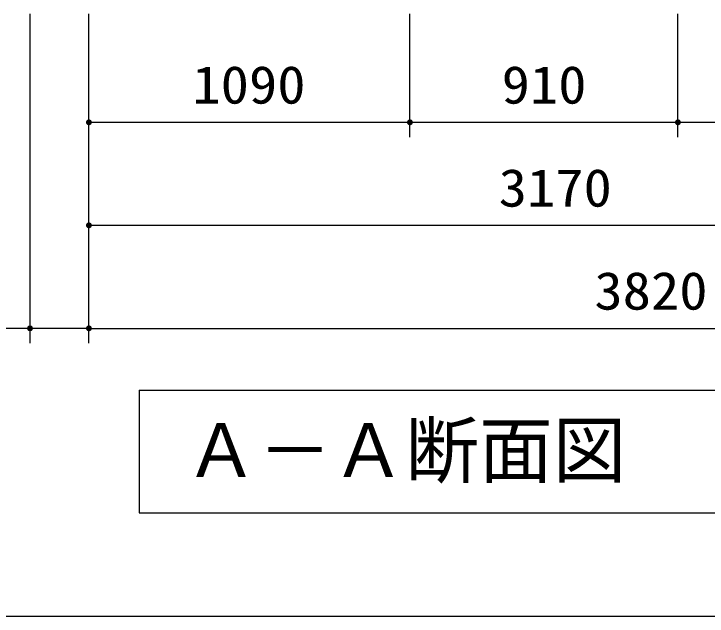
# Model space of a CAD drawing. Units: millimetres, scale not verified. Extents: x -14850 to 14850, y -10500 to 10500.
# Drawn here: x -10238 to -7884, y -8415 to -6368 of the extents above; entities that cross this region are included whole.
import ezdxf
from ezdxf.enums import TextEntityAlignment as Align

# ---------------------------------------------------------------- set-up
doc = ezdxf.new("R2010")
doc.units = ezdxf.units.MM
doc.header["$LTSCALE"] = 50
for name, color, linetype, lineweight in [('0-3_水管', 3, 'Continuous', 25), ('0-5_製作', 5, 'Continuous', 25), ('0-9_Axis_waku', 7, 'Continuous', 25)]:
    doc.layers.add(name, color=color, linetype=linetype, lineweight=lineweight)
doc.styles.add('ＭＳ ゴシック', font='')
doc.styles.get('ＭＳ ゴシック').set_extended_font_data('MS Gothic')

msp = doc.modelspace()

# ---------------------------------------------------------------- linework, layer by layer
at = {"layer": '0-3_水管'}
for p, q in [((-9811.91, -7647.04), (-9811.91, -8063.71)), ((-9811.91, -8063.71), (-6478.57, -8063.71))]:
    msp.add_line(p, q, dxfattribs=at)
msp.add_lwpolyline([(-9811.91, -7647.04), (-6478.57, -7647.04), (-6478.57, -8063.71)], dxfattribs=at)
at = {"layer": '0-5_製作', "color": 2}
for p, q in [((-10182.75, -7487.06), (-10182.75, -6368.5)), ((-9982.75, -7487.06), (-9982.75, -6368.5)), ((-8892.75, -6787.06), (-8892.75, -6368.5)), ((-7982.75, -6787.06), (-7982.75, -6368.5)), ((-9982.75, -6737.06), (-8892.75, -6737.06)), ((-8892.75, -6737.06), (-7982.75, -6737.06)), ((-7982.75, -6737.06), (-7422.75, -6737.06)), ((-9982.75, -7087.06), (-6812.75, -7087.06)), ((-10182.75, -7437.06), (-10572.67, -7437.06)), ((-9982.75, -7437.06), (-10182.75, -7437.06)), ((-9982.75, -7437.06), (-6162.75, -7437.06))]:
    msp.add_line(p, q, dxfattribs=at)
at = {"layer": '0-5_製作'}
for points in [[(-9991.19, -6731.71), (-9982.75, -6737.06), (-9991.8, -6732.81)], [(-9990.46, -6730.69), (-9982.75, -6737.06), (-9991.19, -6731.71)], [(-9989.6, -6729.77), (-9982.75, -6737.06), (-9990.46, -6730.69)], [(-9988.63, -6728.97), (-9982.75, -6737.06), (-9989.6, -6729.77)], [(-9987.57, -6728.3), (-9982.75, -6737.06), (-9988.63, -6728.97)], [(-9987.57, -6728.3), (-9982.75, -6727.06), (-9982.75, -6737.06)], [(-9986.43, -6727.77), (-9982.75, -6727.06), (-9987.57, -6728.3)], [(-9985.24, -6727.38), (-9982.75, -6727.06), (-9986.43, -6727.77)], [(-9984, -6727.14), (-9982.75, -6727.06), (-9985.24, -6727.38)], [(-9982.75, -6727.06), (-9972.75, -6737.06), (-9982.75, -6737.06)], [(-9982.12, -6727.08), (-9972.75, -6737.06), (-9982.75, -6727.06)], [(-9980.88, -6727.24), (-9972.75, -6737.06), (-9982.12, -6727.08)], [(-9979.66, -6727.55), (-9972.75, -6737.06), (-9980.88, -6727.24)], [(-9978.49, -6728.02), (-9972.75, -6737.06), (-9979.66, -6727.55)], [(-9978.49, -6728.02), (-9972.83, -6735.81), (-9972.75, -6737.06)], [(-9977.39, -6728.62), (-9972.83, -6735.81), (-9978.49, -6728.02)], [(-9977.39, -6728.62), (-9973.07, -6734.58), (-9972.83, -6735.81)], [(-9976.38, -6729.36), (-9973.07, -6734.58), (-9977.39, -6728.62)], [(-9976.38, -6729.36), (-9973.45, -6733.38), (-9973.07, -6734.58)], [(-9975.46, -6730.22), (-9973.45, -6733.38), (-9976.38, -6729.36)], [(-9975.46, -6730.22), (-9973.99, -6732.25), (-9973.45, -6733.38)], [(-9974.66, -6731.19), (-9973.99, -6732.25), (-9975.46, -6730.22)], [(-8901.19, -6731.71), (-8892.75, -6737.06), (-8901.8, -6732.81)], [(-8900.46, -6730.69), (-8892.75, -6737.06), (-8901.19, -6731.71)], [(-8899.6, -6729.77), (-8892.75, -6737.06), (-8900.46, -6730.69)], [(-8898.63, -6728.97), (-8892.75, -6737.06), (-8899.6, -6729.77)], [(-8898.63, -6728.97), (-8892.75, -6727.06), (-8892.75, -6737.06)], [(-8897.57, -6728.3), (-8892.75, -6727.06), (-8898.63, -6728.97)], [(-8896.43, -6727.77), (-8892.75, -6727.06), (-8897.57, -6728.3)], [(-8895.24, -6727.38), (-8892.75, -6727.06), (-8896.43, -6727.77)], [(-8894, -6727.14), (-8892.75, -6727.06), (-8895.24, -6727.38)], [(-8892.75, -6727.06), (-8882.75, -6737.06), (-8892.75, -6737.06)], [(-8892.12, -6727.08), (-8882.75, -6737.06), (-8892.75, -6727.06)], [(-8890.88, -6727.24), (-8882.75, -6737.06), (-8892.12, -6727.08)], [(-8889.66, -6727.55), (-8882.75, -6737.06), (-8890.88, -6727.24)], [(-8889.66, -6727.55), (-8882.83, -6735.81), (-8882.75, -6737.06)], [(-8888.49, -6728.02), (-8882.83, -6735.81), (-8889.66, -6727.55)], [(-8888.49, -6728.02), (-8883.07, -6734.58), (-8882.83, -6735.81)], [(-8887.39, -6728.62), (-8883.07, -6734.58), (-8888.49, -6728.02)], [(-8887.39, -6728.62), (-8883.45, -6733.38), (-8883.07, -6734.58)], [(-8886.38, -6729.36), (-8883.45, -6733.38), (-8887.39, -6728.62)], [(-8886.38, -6729.36), (-8883.99, -6732.25), (-8883.45, -6733.38)], [(-8885.46, -6730.22), (-8883.99, -6732.25), (-8886.38, -6729.36)], [(-8885.46, -6730.22), (-8884.66, -6731.19), (-8883.99, -6732.25)], [(-7991.19, -6731.71), (-7982.75, -6737.06), (-7991.8, -6732.81)], [(-7990.46, -6730.69), (-7982.75, -6737.06), (-7991.19, -6731.71)], [(-7989.6, -6729.77), (-7982.75, -6737.06), (-7990.46, -6730.69)], [(-7988.63, -6728.97), (-7982.75, -6737.06), (-7989.6, -6729.77)], [(-7988.63, -6728.97), (-7982.75, -6727.06), (-7982.75, -6737.06)], [(-7987.57, -6728.3), (-7982.75, -6727.06), (-7988.63, -6728.97)], [(-7986.43, -6727.77), (-7982.75, -6727.06), (-7987.57, -6728.3)], [(-7985.24, -6727.38), (-7982.75, -6727.06), (-7986.43, -6727.77)], [(-7984, -6727.14), (-7982.75, -6727.06), (-7985.24, -6727.38)], [(-7982.75, -6727.06), (-7972.75, -6737.06), (-7982.75, -6737.06)], [(-7982.12, -6727.08), (-7972.75, -6737.06), (-7982.75, -6727.06)], [(-7980.88, -6727.24), (-7972.75, -6737.06), (-7982.12, -6727.08)], [(-7980.88, -6727.24), (-7972.83, -6735.81), (-7972.75, -6737.06)], [(-7979.66, -6727.55), (-7972.83, -6735.81), (-7980.88, -6727.24)], [(-7979.66, -6727.55), (-7973.07, -6734.58), (-7972.83, -6735.81)], [(-7978.49, -6728.02), (-7973.07, -6734.58), (-7979.66, -6727.55)], [(-7978.49, -6728.02), (-7973.45, -6733.38), (-7973.07, -6734.58)], [(-7977.39, -6728.62), (-7973.45, -6733.38), (-7978.49, -6728.02)], [(-7977.39, -6728.62), (-7973.99, -6732.25), (-7973.45, -6733.38)], [(-7976.38, -6729.36), (-7973.99, -6732.25), (-7977.39, -6728.62)], [(-7976.38, -6729.36), (-7974.66, -6731.19), (-7973.99, -6732.25)], [(-7975.46, -6730.22), (-7974.66, -6731.19), (-7976.38, -6729.36)], [(-9992.73, -6736.44), (-9982.75, -6737.06), (-9992.75, -6737.06)], [(-9992.75, -6737.06), (-9987.01, -6746.11), (-9992.67, -6738.32)], [(-9992.75, -6737.06), (-9985.84, -6746.57), (-9987.01, -6746.11)], [(-9982.75, -6737.06), (-9985.84, -6746.57), (-9992.75, -6737.06)], [(-9992.57, -6735.19), (-9982.75, -6737.06), (-9992.73, -6736.44)], [(-9992.67, -6738.32), (-9988.11, -6745.51), (-9992.44, -6739.55)], [(-9992.67, -6738.32), (-9987.01, -6746.11), (-9988.11, -6745.51)], [(-9992.26, -6733.97), (-9982.75, -6737.06), (-9992.57, -6735.19)], [(-9992.44, -6739.55), (-9989.13, -6744.77), (-9992.05, -6740.75)], [(-9992.44, -6739.55), (-9988.11, -6745.51), (-9989.13, -6744.77)], [(-9991.8, -6732.81), (-9982.75, -6737.06), (-9992.26, -6733.97)], [(-9992.05, -6740.75), (-9990.04, -6743.91), (-9991.51, -6741.88)], [(-9992.05, -6740.75), (-9989.13, -6744.77), (-9990.04, -6743.91)], [(-9991.51, -6741.88), (-9990.04, -6743.91), (-9990.84, -6742.94)], [(-9982.75, -6737.06), (-9984.63, -6746.89), (-9985.84, -6746.57)], [(-9982.75, -6737.06), (-9983.38, -6747.04), (-9984.63, -6746.89)], [(-9982.75, -6737.06), (-9982.75, -6747.06), (-9983.38, -6747.04)], [(-9982.75, -6737.06), (-9981.5, -6746.99), (-9982.75, -6747.06)], [(-9982.75, -6737.06), (-9980.26, -6746.75), (-9981.5, -6746.99)], [(-9982.75, -6737.06), (-9979.07, -6746.36), (-9980.26, -6746.75)], [(-9982.75, -6737.06), (-9977.93, -6745.83), (-9979.07, -6746.36)], [(-9982.75, -6737.06), (-9976.87, -6745.15), (-9977.93, -6745.83)], [(-9972.75, -6737.06), (-9976.87, -6745.15), (-9982.75, -6737.06)], [(-9972.75, -6737.06), (-9975.91, -6744.35), (-9976.87, -6745.15)], [(-9972.75, -6737.06), (-9975.05, -6743.44), (-9975.91, -6744.35)], [(-9972.75, -6737.06), (-9974.31, -6742.42), (-9975.05, -6743.44)], [(-9972.75, -6737.06), (-9973.7, -6741.32), (-9974.31, -6742.42)], [(-9972.75, -6737.06), (-9973.24, -6740.15), (-9973.7, -6741.32)], [(-9972.75, -6737.06), (-9972.93, -6738.94), (-9973.24, -6740.15)], [(-9972.75, -6737.06), (-9972.77, -6737.69), (-9972.93, -6738.94)], [(-8902.73, -6736.44), (-8892.75, -6737.06), (-8902.75, -6737.06)], [(-8902.75, -6737.06), (-8895.84, -6746.57), (-8902.67, -6738.32)], [(-8902.75, -6737.06), (-8894.63, -6746.89), (-8895.84, -6746.57)], [(-8892.75, -6737.06), (-8894.63, -6746.89), (-8902.75, -6737.06)], [(-8902.57, -6735.19), (-8892.75, -6737.06), (-8902.73, -6736.44)], [(-8902.67, -6738.32), (-8897.01, -6746.11), (-8902.44, -6739.55)], [(-8902.67, -6738.32), (-8895.84, -6746.57), (-8897.01, -6746.11)], [(-8902.26, -6733.97), (-8892.75, -6737.06), (-8902.57, -6735.19)], [(-8902.44, -6739.55), (-8898.11, -6745.51), (-8902.05, -6740.75)], [(-8902.44, -6739.55), (-8897.01, -6746.11), (-8898.11, -6745.51)], [(-8901.8, -6732.81), (-8892.75, -6737.06), (-8902.26, -6733.97)], [(-8902.05, -6740.75), (-8899.13, -6744.77), (-8901.51, -6741.88)], [(-8902.05, -6740.75), (-8898.11, -6745.51), (-8899.13, -6744.77)], [(-8901.51, -6741.88), (-8900.04, -6743.91), (-8900.84, -6742.94)], [(-8901.51, -6741.88), (-8899.13, -6744.77), (-8900.04, -6743.91)], [(-8892.75, -6737.06), (-8893.38, -6747.04), (-8894.63, -6746.89)], [(-8892.75, -6737.06), (-8892.75, -6747.06), (-8893.38, -6747.04)], [(-8892.75, -6737.06), (-8891.5, -6746.99), (-8892.75, -6747.06)], [(-8892.75, -6737.06), (-8890.26, -6746.75), (-8891.5, -6746.99)], [(-8892.75, -6737.06), (-8889.07, -6746.36), (-8890.26, -6746.75)], [(-8892.75, -6737.06), (-8887.93, -6745.83), (-8889.07, -6746.36)], [(-8892.75, -6737.06), (-8886.87, -6745.15), (-8887.93, -6745.83)], [(-8892.75, -6737.06), (-8885.91, -6744.35), (-8886.87, -6745.15)], [(-8882.75, -6737.06), (-8885.91, -6744.35), (-8892.75, -6737.06)], [(-8882.75, -6737.06), (-8885.05, -6743.44), (-8885.91, -6744.35)], [(-8882.75, -6737.06), (-8884.31, -6742.42), (-8885.05, -6743.44)], [(-8882.75, -6737.06), (-8883.7, -6741.32), (-8884.31, -6742.42)], [(-8882.75, -6737.06), (-8883.24, -6740.15), (-8883.7, -6741.32)], [(-8882.75, -6737.06), (-8882.93, -6738.94), (-8883.24, -6740.15)], [(-8882.75, -6737.06), (-8882.77, -6737.69), (-8882.93, -6738.94)], [(-7992.73, -6736.44), (-7982.75, -6737.06), (-7992.75, -6737.06)], [(-7992.75, -6737.06), (-7984.63, -6746.89), (-7992.67, -6738.32)], [(-7992.75, -6737.06), (-7983.38, -6747.04), (-7984.63, -6746.89)], [(-7982.75, -6737.06), (-7983.38, -6747.04), (-7992.75, -6737.06)], [(-7992.57, -6735.19), (-7982.75, -6737.06), (-7992.73, -6736.44)], [(-7992.67, -6738.32), (-7985.84, -6746.57), (-7992.44, -6739.55)], [(-7992.67, -6738.32), (-7984.63, -6746.89), (-7985.84, -6746.57)], [(-7992.26, -6733.97), (-7982.75, -6737.06), (-7992.57, -6735.19)], [(-7992.44, -6739.55), (-7987.01, -6746.11), (-7992.05, -6740.75)], [(-7992.44, -6739.55), (-7985.84, -6746.57), (-7987.01, -6746.11)], [(-7991.8, -6732.81), (-7982.75, -6737.06), (-7992.26, -6733.97)], [(-7992.05, -6740.75), (-7988.11, -6745.51), (-7991.51, -6741.88)], [(-7992.05, -6740.75), (-7987.01, -6746.11), (-7988.11, -6745.51)], [(-7991.51, -6741.88), (-7989.13, -6744.77), (-7990.84, -6742.94)], [(-7991.51, -6741.88), (-7988.11, -6745.51), (-7989.13, -6744.77)], [(-7990.84, -6742.94), (-7989.13, -6744.77), (-7990.04, -6743.91)], [(-7982.75, -6737.06), (-7982.75, -6747.06), (-7983.38, -6747.04)], [(-7982.75, -6737.06), (-7981.5, -6746.99), (-7982.75, -6747.06)], [(-7982.75, -6737.06), (-7980.26, -6746.75), (-7981.5, -6746.99)], [(-7982.75, -6737.06), (-7979.07, -6746.36), (-7980.26, -6746.75)], [(-7982.75, -6737.06), (-7977.93, -6745.83), (-7979.07, -6746.36)], [(-7982.75, -6737.06), (-7976.87, -6745.15), (-7977.93, -6745.83)], [(-7982.75, -6737.06), (-7975.91, -6744.35), (-7976.87, -6745.15)], [(-7972.75, -6737.06), (-7975.91, -6744.35), (-7982.75, -6737.06)], [(-7972.75, -6737.06), (-7975.05, -6743.44), (-7975.91, -6744.35)], [(-7972.75, -6737.06), (-7974.31, -6742.42), (-7975.05, -6743.44)], [(-7972.75, -6737.06), (-7973.7, -6741.32), (-7974.31, -6742.42)], [(-7972.75, -6737.06), (-7973.24, -6740.15), (-7973.7, -6741.32)], [(-7972.75, -6737.06), (-7972.93, -6738.94), (-7973.24, -6740.15)], [(-7972.75, -6737.06), (-7972.77, -6737.69), (-7972.93, -6738.94)], [(-9992.26, -7083.97), (-9982.75, -7087.06), (-9992.57, -7085.19)], [(-9991.8, -7082.81), (-9982.75, -7087.06), (-9992.26, -7083.97)], [(-9991.19, -7081.71), (-9982.75, -7087.06), (-9991.8, -7082.81)], [(-9990.46, -7080.69), (-9982.75, -7087.06), (-9991.19, -7081.71)], [(-9989.6, -7079.77), (-9982.75, -7087.06), (-9990.46, -7080.69)], [(-9988.63, -7078.97), (-9982.75, -7087.06), (-9989.6, -7079.77)], [(-9987.57, -7078.3), (-9982.75, -7087.06), (-9988.63, -7078.97)], [(-9987.57, -7078.3), (-9982.75, -7077.06), (-9982.75, -7087.06)], [(-9986.43, -7077.77), (-9982.75, -7077.06), (-9987.57, -7078.3)], [(-9985.24, -7077.38), (-9982.75, -7077.06), (-9986.43, -7077.77)], [(-9984, -7077.14), (-9982.75, -7077.06), (-9985.24, -7077.38)], [(-9982.75, -7077.06), (-9972.75, -7087.06), (-9982.75, -7087.06)], [(-9982.12, -7077.08), (-9972.75, -7087.06), (-9982.75, -7077.06)], [(-9980.88, -7077.24), (-9972.75, -7087.06), (-9982.12, -7077.08)], [(-9979.66, -7077.55), (-9972.75, -7087.06), (-9980.88, -7077.24)], [(-9978.49, -7078.02), (-9972.75, -7087.06), (-9979.66, -7077.55)], [(-9978.49, -7078.02), (-9972.83, -7085.81), (-9972.75, -7087.06)], [(-9977.39, -7078.62), (-9972.83, -7085.81), (-9978.49, -7078.02)], [(-9977.39, -7078.62), (-9973.07, -7084.58), (-9972.83, -7085.81)], [(-9976.38, -7079.36), (-9973.07, -7084.58), (-9977.39, -7078.62)], [(-9976.38, -7079.36), (-9973.45, -7083.38), (-9973.07, -7084.58)], [(-9975.46, -7080.22), (-9973.45, -7083.38), (-9976.38, -7079.36)], [(-9975.46, -7080.22), (-9973.99, -7082.25), (-9973.45, -7083.38)], [(-9974.66, -7081.19), (-9973.99, -7082.25), (-9975.46, -7080.22)], [(-9992.73, -7086.44), (-9982.75, -7087.06), (-9992.75, -7087.06)], [(-9992.75, -7087.06), (-9987.01, -7096.11), (-9992.67, -7088.32)], [(-9992.75, -7087.06), (-9985.84, -7096.57), (-9987.01, -7096.11)], [(-9982.75, -7087.06), (-9985.84, -7096.57), (-9992.75, -7087.06)], [(-9992.57, -7085.19), (-9982.75, -7087.06), (-9992.73, -7086.44)], [(-9992.67, -7088.32), (-9988.11, -7095.51), (-9992.44, -7089.55)], [(-9992.67, -7088.32), (-9987.01, -7096.11), (-9988.11, -7095.51)], [(-9992.44, -7089.55), (-9989.13, -7094.77), (-9992.05, -7090.75)], [(-9992.44, -7089.55), (-9988.11, -7095.51), (-9989.13, -7094.77)], [(-9992.05, -7090.75), (-9990.04, -7093.91), (-9991.51, -7091.88)], [(-9992.05, -7090.75), (-9989.13, -7094.77), (-9990.04, -7093.91)], [(-9991.51, -7091.88), (-9990.04, -7093.91), (-9990.84, -7092.94)], [(-9982.75, -7087.06), (-9984.63, -7096.89), (-9985.84, -7096.57)], [(-9982.75, -7087.06), (-9983.38, -7097.04), (-9984.63, -7096.89)], [(-9982.75, -7087.06), (-9982.75, -7097.06), (-9983.38, -7097.04)], [(-9982.75, -7087.06), (-9981.5, -7096.99), (-9982.75, -7097.06)], [(-9982.75, -7087.06), (-9980.26, -7096.75), (-9981.5, -7096.99)], [(-9982.75, -7087.06), (-9979.07, -7096.36), (-9980.26, -7096.75)], [(-9982.75, -7087.06), (-9977.93, -7095.83), (-9979.07, -7096.36)], [(-9982.75, -7087.06), (-9976.87, -7095.15), (-9977.93, -7095.83)], [(-9972.75, -7087.06), (-9976.87, -7095.15), (-9982.75, -7087.06)], [(-9972.75, -7087.06), (-9975.91, -7094.35), (-9976.87, -7095.15)], [(-9972.75, -7087.06), (-9975.05, -7093.44), (-9975.91, -7094.35)], [(-9972.75, -7087.06), (-9974.31, -7092.42), (-9975.05, -7093.44)], [(-9972.75, -7087.06), (-9973.7, -7091.32), (-9974.31, -7092.42)], [(-9972.75, -7087.06), (-9973.24, -7090.15), (-9973.7, -7091.32)], [(-9972.75, -7087.06), (-9972.93, -7088.94), (-9973.24, -7090.15)], [(-9972.75, -7087.06), (-9972.77, -7087.69), (-9972.93, -7088.94)], [(-10192.73, -7436.44), (-10182.75, -7437.06), (-10192.75, -7437.06)], [(-10192.75, -7437.06), (-10185.84, -7446.57), (-10192.67, -7438.32)], [(-10192.75, -7437.06), (-10184.63, -7446.89), (-10185.84, -7446.57)], [(-10182.75, -7437.06), (-10184.63, -7446.89), (-10192.75, -7437.06)], [(-10192.57, -7435.19), (-10182.75, -7437.06), (-10192.73, -7436.44)], [(-10192.26, -7433.97), (-10182.75, -7437.06), (-10192.57, -7435.19)], [(-10191.8, -7432.81), (-10182.75, -7437.06), (-10192.26, -7433.97)], [(-10191.19, -7431.71), (-10182.75, -7437.06), (-10191.8, -7432.81)], [(-10190.46, -7430.69), (-10182.75, -7437.06), (-10191.19, -7431.71)], [(-10189.6, -7429.77), (-10182.75, -7437.06), (-10190.46, -7430.69)], [(-10188.63, -7428.97), (-10182.75, -7437.06), (-10189.6, -7429.77)], [(-10188.63, -7428.97), (-10182.75, -7427.06), (-10182.75, -7437.06)], [(-10187.57, -7428.3), (-10182.75, -7427.06), (-10188.63, -7428.97)], [(-10186.43, -7427.77), (-10182.75, -7427.06), (-10187.57, -7428.3)], [(-10185.24, -7427.38), (-10182.75, -7427.06), (-10186.43, -7427.77)], [(-10184, -7427.14), (-10182.75, -7427.06), (-10185.24, -7427.38)], [(-10182.75, -7437.06), (-10183.38, -7447.04), (-10184.63, -7446.89)], [(-10182.75, -7437.06), (-10182.75, -7447.06), (-10183.38, -7447.04)], [(-10182.75, -7427.06), (-10172.75, -7437.06), (-10182.75, -7437.06)], [(-10182.12, -7427.08), (-10172.75, -7437.06), (-10182.75, -7427.06)], [(-10182.75, -7437.06), (-10181.5, -7446.99), (-10182.75, -7447.06)], [(-10182.75, -7437.06), (-10180.26, -7446.75), (-10181.5, -7446.99)], [(-10182.75, -7437.06), (-10179.07, -7446.36), (-10180.26, -7446.75)], [(-10182.75, -7437.06), (-10177.93, -7445.83), (-10179.07, -7446.36)], [(-10182.75, -7437.06), (-10176.87, -7445.15), (-10177.93, -7445.83)], [(-10182.75, -7437.06), (-10175.91, -7444.35), (-10176.87, -7445.15)], [(-10172.75, -7437.06), (-10175.91, -7444.35), (-10182.75, -7437.06)], [(-10180.88, -7427.24), (-10172.75, -7437.06), (-10182.12, -7427.08)], [(-10179.66, -7427.55), (-10172.75, -7437.06), (-10180.88, -7427.24)], [(-10179.66, -7427.55), (-10172.83, -7435.81), (-10172.75, -7437.06)], [(-10178.49, -7428.02), (-10172.83, -7435.81), (-10179.66, -7427.55)], [(-10178.49, -7428.02), (-10173.07, -7434.58), (-10172.83, -7435.81)], [(-10177.39, -7428.62), (-10173.07, -7434.58), (-10178.49, -7428.02)], [(-10177.39, -7428.62), (-10173.45, -7433.38), (-10173.07, -7434.58)], [(-10176.38, -7429.36), (-10173.45, -7433.38), (-10177.39, -7428.62)], [(-10176.38, -7429.36), (-10173.99, -7432.25), (-10173.45, -7433.38)], [(-10175.46, -7430.22), (-10173.99, -7432.25), (-10176.38, -7429.36)], [(-10172.75, -7437.06), (-10175.05, -7443.44), (-10175.91, -7444.35)], [(-10175.46, -7430.22), (-10174.66, -7431.19), (-10173.99, -7432.25)], [(-10172.75, -7437.06), (-10174.31, -7442.42), (-10175.05, -7443.44)], [(-10172.75, -7437.06), (-10173.7, -7441.32), (-10174.31, -7442.42)], [(-10172.75, -7437.06), (-10173.24, -7440.15), (-10173.7, -7441.32)], [(-10172.75, -7437.06), (-10172.93, -7438.94), (-10173.24, -7440.15)], [(-10172.75, -7437.06), (-10172.77, -7437.69), (-10172.93, -7438.94)], [(-9992.73, -7436.44), (-9982.75, -7437.06), (-9992.75, -7437.06)], [(-9992.75, -7437.06), (-9985.84, -7446.57), (-9992.67, -7438.32)], [(-9992.75, -7437.06), (-9984.63, -7446.89), (-9985.84, -7446.57)], [(-9982.75, -7437.06), (-9984.63, -7446.89), (-9992.75, -7437.06)], [(-9992.57, -7435.19), (-9982.75, -7437.06), (-9992.73, -7436.44)], [(-9992.26, -7433.97), (-9982.75, -7437.06), (-9992.57, -7435.19)], [(-9991.8, -7432.81), (-9982.75, -7437.06), (-9992.26, -7433.97)], [(-9991.19, -7431.71), (-9982.75, -7437.06), (-9991.8, -7432.81)], [(-9990.46, -7430.69), (-9982.75, -7437.06), (-9991.19, -7431.71)], [(-9989.6, -7429.77), (-9982.75, -7437.06), (-9990.46, -7430.69)], [(-9988.63, -7428.97), (-9982.75, -7437.06), (-9989.6, -7429.77)], [(-9988.63, -7428.97), (-9982.75, -7427.06), (-9982.75, -7437.06)], [(-9987.57, -7428.3), (-9982.75, -7427.06), (-9988.63, -7428.97)], [(-9986.43, -7427.77), (-9982.75, -7427.06), (-9987.57, -7428.3)], [(-9985.24, -7427.38), (-9982.75, -7427.06), (-9986.43, -7427.77)], [(-9984, -7427.14), (-9982.75, -7427.06), (-9985.24, -7427.38)], [(-9982.75, -7437.06), (-9983.38, -7447.04), (-9984.63, -7446.89)], [(-9982.75, -7437.06), (-9982.75, -7447.06), (-9983.38, -7447.04)], [(-9982.75, -7427.06), (-9972.75, -7437.06), (-9982.75, -7437.06)], [(-9982.12, -7427.08), (-9972.75, -7437.06), (-9982.75, -7427.06)], [(-9982.75, -7437.06), (-9981.5, -7446.99), (-9982.75, -7447.06)], [(-9982.75, -7437.06), (-9980.26, -7446.75), (-9981.5, -7446.99)], [(-9982.75, -7437.06), (-9979.07, -7446.36), (-9980.26, -7446.75)], [(-9982.75, -7437.06), (-9977.93, -7445.83), (-9979.07, -7446.36)], [(-9982.75, -7437.06), (-9976.87, -7445.15), (-9977.93, -7445.83)], [(-9982.75, -7437.06), (-9975.91, -7444.35), (-9976.87, -7445.15)], [(-9972.75, -7437.06), (-9975.91, -7444.35), (-9982.75, -7437.06)], [(-9980.88, -7427.24), (-9972.75, -7437.06), (-9982.12, -7427.08)], [(-9979.66, -7427.55), (-9972.75, -7437.06), (-9980.88, -7427.24)], [(-9979.66, -7427.55), (-9972.83, -7435.81), (-9972.75, -7437.06)], [(-9978.49, -7428.02), (-9972.83, -7435.81), (-9979.66, -7427.55)], [(-9978.49, -7428.02), (-9973.07, -7434.58), (-9972.83, -7435.81)], [(-9977.39, -7428.62), (-9973.07, -7434.58), (-9978.49, -7428.02)], [(-9977.39, -7428.62), (-9973.45, -7433.38), (-9973.07, -7434.58)], [(-9976.38, -7429.36), (-9973.45, -7433.38), (-9977.39, -7428.62)], [(-9976.38, -7429.36), (-9973.99, -7432.25), (-9973.45, -7433.38)], [(-9975.46, -7430.22), (-9973.99, -7432.25), (-9976.38, -7429.36)], [(-9972.75, -7437.06), (-9975.05, -7443.44), (-9975.91, -7444.35)], [(-9975.46, -7430.22), (-9974.66, -7431.19), (-9973.99, -7432.25)], [(-9972.75, -7437.06), (-9974.31, -7442.42), (-9975.05, -7443.44)], [(-9972.75, -7437.06), (-9973.7, -7441.32), (-9974.31, -7442.42)], [(-9972.75, -7437.06), (-9973.24, -7440.15), (-9973.7, -7441.32)], [(-9972.75, -7437.06), (-9972.93, -7438.94), (-9973.24, -7440.15)], [(-9972.75, -7437.06), (-9972.77, -7437.69), (-9972.93, -7438.94)], [(-10192.67, -7438.32), (-10187.01, -7446.11), (-10192.44, -7439.55)], [(-10192.67, -7438.32), (-10185.84, -7446.57), (-10187.01, -7446.11)], [(-10192.44, -7439.55), (-10188.11, -7445.51), (-10192.05, -7440.75)], [(-10192.44, -7439.55), (-10187.01, -7446.11), (-10188.11, -7445.51)], [(-10192.05, -7440.75), (-10189.13, -7444.77), (-10191.51, -7441.88)], [(-10192.05, -7440.75), (-10188.11, -7445.51), (-10189.13, -7444.77)], [(-10191.51, -7441.88), (-10190.04, -7443.91), (-10190.84, -7442.94)], [(-10191.51, -7441.88), (-10189.13, -7444.77), (-10190.04, -7443.91)], [(-9992.67, -7438.32), (-9987.01, -7446.11), (-9992.44, -7439.55)], [(-9992.67, -7438.32), (-9985.84, -7446.57), (-9987.01, -7446.11)], [(-9992.44, -7439.55), (-9988.11, -7445.51), (-9992.05, -7440.75)], [(-9992.44, -7439.55), (-9987.01, -7446.11), (-9988.11, -7445.51)], [(-9992.05, -7440.75), (-9989.13, -7444.77), (-9991.51, -7441.88)], [(-9992.05, -7440.75), (-9988.11, -7445.51), (-9989.13, -7444.77)], [(-9991.51, -7441.88), (-9990.04, -7443.91), (-9990.84, -7442.94)], [(-9991.51, -7441.88), (-9989.13, -7444.77), (-9990.04, -7443.91)]]:
    msp.add_solid(points, dxfattribs=at)
at = {"layer": '0-9_Axis_waku'}
msp.add_line((-12950, -8415), (14000, -8415), dxfattribs=at)

# ---------------------------------------------------------------- texts
at = {"layer": '0-3_水管', "color": 4, "style": 'ＭＳ ゴシック'}
msp.add_text('Ａ－Ａ断面図', height=183.3, dxfattribs=at).set_placement((-9658.11, -7997.73), align=Align.BOTTOM_LEFT)
at = {"layer": '0-5_製作', "color": 4, "style": 'ＭＳ ゴシック', "width": 1.1}
for s, p in [('1090', (-9631.5, -6712.06)), ('910', (-8581.5, -6712.06)), ('3170', (-8591.5, -7062.06)), ('3820', (-8266.5, -7412.06))]:
    msp.add_text(s, height=128.4, dxfattribs=at).set_placement(p, align=Align.BOTTOM_LEFT)

doc.saveas('drawing.dxf')
